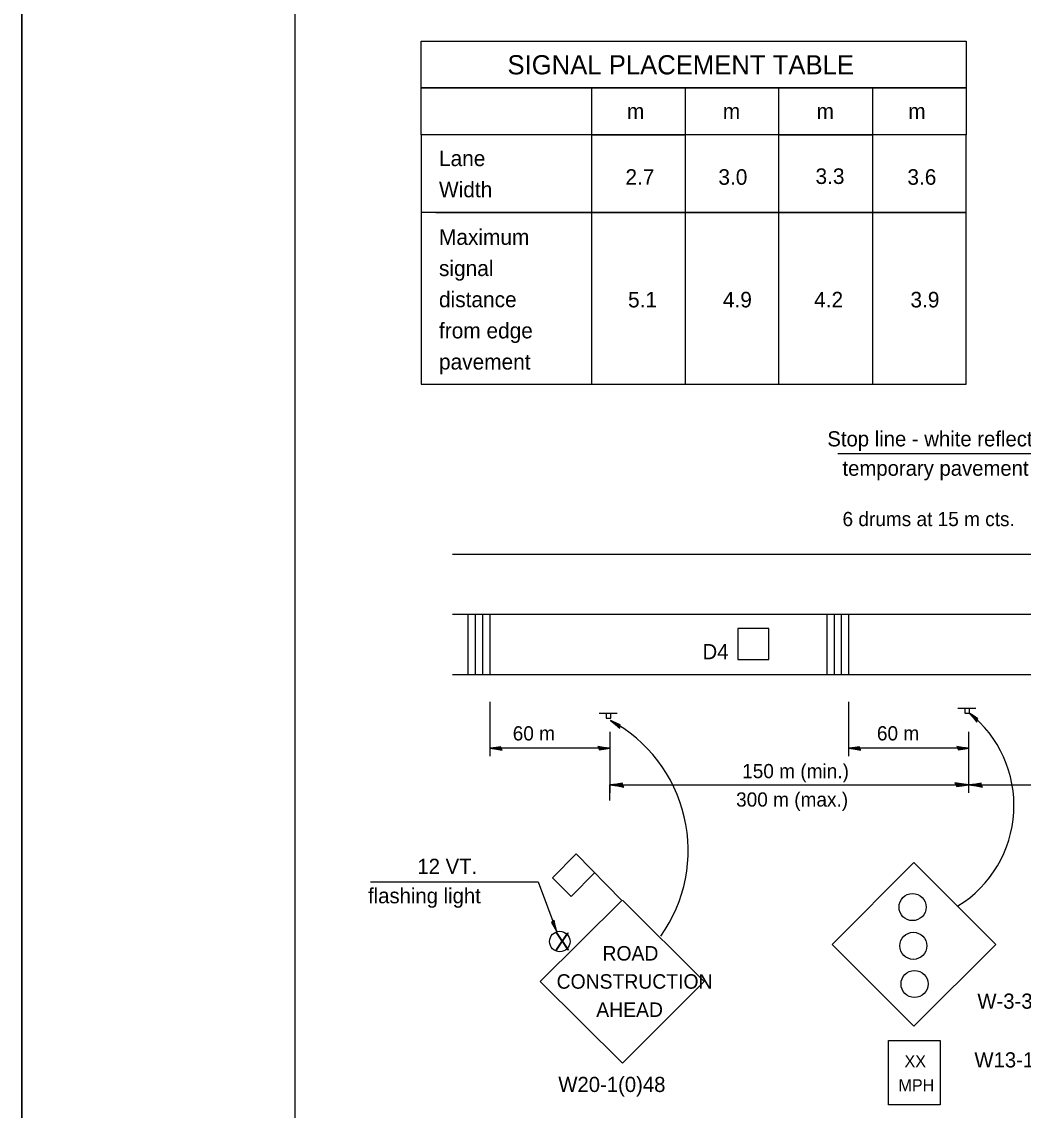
# Model space of a CAD drawing. Extents: x 52832 to 54215, y 64481 to 66497.
# Drawn here: x 52855.1 to 53001.6, y 65501.2 to 65660.5 of the extents above; entities that cross this region are included whole.
import ezdxf

# ---------------------------------------------------------------- set-up
doc = ezdxf.new("R2010")
doc.units = 0
for name, color, linetype in [('Alignment_EX_20 Baseline', 7, 'Continuous'), ('Design_EX_Roadway Dimensions', 7, 'Continuous'), ('Design_PR_EOP', 7, 'Continuous'), ('Level 48', 7, 'Continuous'), ('Sheets_50 Reference Boundary', 7, 'Continuous'), ('Sheets_General Details', 7, 'Continuous'), ('Sheets_Printer Plotting Border', 7, 'Continuous'), ('Stage_Construction Traffic Control', 7, 'Continuous'), ('Topo_Advertising Sign', 7, 'Continuous')]:
    doc.layers.add(name, color=color, linetype=linetype)

msp = doc.modelspace()

# ---------------------------------------------------------------- linework, layer by layer
at = {"layer": 'Alignment_EX_20 Baseline'}
msp.add_line((52918.09, 65573.74), (53109.23, 65573.74), dxfattribs=at)
at = {"layer": 'Design_EX_Roadway Dimensions'}
for p, q in [((53036.81, 65597.23), (52974.46, 65597.23)), ((52923.58, 65552.96), (52923.58, 65560.93)), ((52976.07, 65552.96), (52976.07, 65560.93)), ((52941.13, 65556.55), (52941.13, 65547.6)), ((52993.62, 65547.6), (52993.62, 65556.55)), ((52941.13, 65554.12), (52923.58, 65554.12)), ((52993.62, 65554.12), (52976.07, 65554.12)), ((52941.13, 65546.49), (52941.13, 65548.76)), ((52941.13, 65548.76), (53059.51, 65548.76))]:
    msp.add_line(p, q, dxfattribs=at)
for points in [[(52925.2, 65554.1), (52925.14, 65554.34), (52924.46, 65554.23), (52923.58, 65554.12), (52924.52, 65553.99), (52925.34, 65553.85), (52925.2, 65554.1), (52925.13, 65554.26), (52924.17, 65554.12), (52925.22, 65553.93), (52925.06, 65554.14), (52924.62, 65554.11), (52925.04, 65554.05)], [(52939.51, 65554.14), (52939.56, 65553.9), (52940.25, 65554.01), (52941.13, 65554.12), (52940.19, 65554.25), (52939.37, 65554.39), (52939.51, 65554.14), (52939.58, 65553.98), (52940.54, 65554.12), (52939.49, 65554.3), (52939.65, 65554.1), (52940.09, 65554.13), (52939.67, 65554.19)], [(52977.69, 65554.1), (52977.64, 65554.34), (52976.95, 65554.23), (52976.07, 65554.12), (52977.01, 65553.99), (52977.84, 65553.85), (52977.69, 65554.1), (52977.62, 65554.26), (52976.67, 65554.12), (52977.71, 65553.93), (52977.56, 65554.14), (52977.12, 65554.11), (52977.54, 65554.05)], [(52992.01, 65554.14), (52992.06, 65553.9), (52992.74, 65554.01), (52993.62, 65554.12), (52992.68, 65554.25), (52991.86, 65554.39), (52992.01, 65554.14), (52992.08, 65553.98), (52993.03, 65554.12), (52991.99, 65554.3), (52992.14, 65554.1), (52992.58, 65554.13), (52992.16, 65554.19)], [(52942.99, 65548.74), (52942.92, 65549.01), (52942.14, 65548.89), (52941.13, 65548.76), (52942.21, 65548.61), (52943.15, 65548.45), (52942.99, 65548.74), (52942.9, 65548.92), (52941.81, 65548.76), (52943.01, 65548.55), (52942.83, 65548.78), (52942.33, 65548.75), (52942.81, 65548.68)], [(52991.77, 65548.79), (52991.83, 65548.51), (52992.62, 65548.63), (52993.62, 65548.76), (52992.55, 65548.91), (52991.6, 65549.07), (52991.77, 65548.79), (52991.85, 65548.61), (52992.95, 65548.76), (52991.75, 65548.97), (52991.93, 65548.74), (52992.43, 65548.77), (52991.95, 65548.84)], [(52995.48, 65548.74), (52995.42, 65549.01), (52994.64, 65548.89), (52993.62, 65548.76), (52994.7, 65548.61), (52995.65, 65548.45), (52995.48, 65548.74), (52995.4, 65548.92), (52994.3, 65548.76), (52995.5, 65548.55), (52995.32, 65548.78), (52994.82, 65548.75), (52995.3, 65548.68)], [(52995.48, 65548.74), (52995.42, 65549.01), (52994.64, 65548.89), (52993.62, 65548.76), (52994.7, 65548.61), (52995.65, 65548.45), (52995.48, 65548.74), (52995.4, 65548.92), (52994.3, 65548.76), (52995.5, 65548.55), (52995.32, 65548.78), (52994.82, 65548.75), (52995.3, 65548.68)]]:
    msp.add_lwpolyline(points, dxfattribs=at)
at = {"layer": 'Design_PR_EOP'}
for p, q in [((52918.09, 65582.56), (53431, 65582.56)), ((52918.09, 65564.91), (53431, 65564.91))]:
    msp.add_line(p, q, dxfattribs=at)
at = {"layer": 'Level 48'}
msp.add_lwpolyline([(52855.07, 65784.88), (53535.07, 65784.88), (53535.07, 65344.88), (52855.07, 65344.88)], close=True, dxfattribs=at)
at = {"layer": 'Sheets_50 Reference Boundary'}
msp.add_lwpolyline([(52895.07, 65774.88), (53525.07, 65774.88), (53525.07, 65374.88), (52895.07, 65374.88)], close=True, dxfattribs=at)
at = {"layer": 'Sheets_General Details'}
for p, q in [((52855.07, 65784.88), (52855.07, 65344.88)), ((52938.47, 65632.53), (52938.47, 65650.78)), ((52952.15, 65650.78), (52952.15, 65632.53)), ((52965.84, 65632.53), (52965.84, 65650.78)), ((52979.53, 65650.78), (52979.53, 65632.53)), ((52993.22, 65643.93), (52913.48, 65643.93)), ((52913.48, 65643.93), (52913.48, 65632.53)), ((52938.47, 65643.93), (52952.15, 65643.93)), ((52965.84, 65643.93), (52979.53, 65643.93)), ((52993.22, 65632.53), (52993.22, 65643.93)), ((52993.22, 65632.53), (52993.22, 65643.93)), ((52993.22, 65632.53), (52913.48, 65632.53)), ((52913.48, 65632.53), (52913.48, 65607.43)), ((52915.65, 65632.53), (52993.22, 65632.53)), ((52915.65, 65632.53), (52938.47, 65632.53)), ((52938.47, 65607.43), (52938.47, 65632.53)), ((52938.47, 65632.53), (52952.15, 65632.53)), ((52952.15, 65632.53), (52952.15, 65607.43)), ((52952.15, 65632.53), (52965.84, 65632.53)), ((52965.84, 65607.43), (52965.84, 65632.53)), ((52965.84, 65632.53), (52979.53, 65632.53)), ((52979.53, 65632.53), (52979.53, 65607.43)), ((52979.53, 65632.53), (52993.22, 65632.53)), ((52993.22, 65607.43), (52993.22, 65632.53)), ((52993.22, 65607.43), (52993.22, 65632.53)), ((52913.48, 65607.43), (52993.22, 65607.43)), ((52915.65, 65607.43), (52938.47, 65607.43)), ((52952.15, 65607.43), (52965.84, 65607.43)), ((52979.53, 65607.43), (52993.22, 65607.43))]:
    msp.add_line(p, q, dxfattribs=at)
for points in [[(52895.07, 65774.88), (53525.07, 65774.88), (53525.07, 65354.88), (52895.07, 65354.88)], [(52913.48, 65650.78), (52913.48, 65657.62), (52993.22, 65657.62), (52993.22, 65650.78)], [(52913.48, 65643.93), (52913.48, 65650.78), (52993.22, 65650.78), (52993.22, 65643.93)]]:
    msp.add_lwpolyline(points, close=True, dxfattribs=at)
at = {"layer": 'Sheets_Printer Plotting Border'}
msp.add_lwpolyline([(52855.07, 65344.88), (53535.07, 65344.88), (53535.07, 65784.88), (52855.07, 65784.88)], close=True, dxfattribs=at)
at = {"layer": 'Stage_Construction Traffic Control'}
for p, q in [((52920.4, 65564.93), (52920.4, 65573.74)), ((52921.46, 65564.93), (52921.46, 65573.74)), ((52922.52, 65564.93), (52922.52, 65573.74)), ((52923.58, 65564.93), (52923.58, 65573.74)), ((52972.9, 65564.93), (52972.9, 65573.74)), ((52973.96, 65564.93), (52973.96, 65573.74)), ((52975.01, 65564.93), (52975.01, 65573.74)), ((52976.07, 65564.93), (52976.07, 65573.74)), ((52906.07, 65534.59), (52930.61, 65534.59)), ((52930.61, 65534.59), (52933.33, 65527.25))]:
    msp.add_line(p, q, dxfattribs=at)
for points in [[(52959.83, 65571.65), (52959.83, 65567.13), (52964.35, 65567.13), (52964.35, 65571.64)], [(52973.62, 65525.43), (52985.6, 65537.41), (52997.58, 65525.43), (52985.6, 65513.45)], [(52989.44, 65511.37), (52989.44, 65501.93), (52981.89, 65501.93), (52981.89, 65511.37)]]:
    msp.add_lwpolyline(points, close=True, dxfattribs=at)
for points in [[(52942.56, 65557.34), (52942.64, 65557.58), (52942, 65557.84), (52941.19, 65558.2), (52941.93, 65557.6), (52942.56, 65557.05), (52942.56, 65557.34), (52942.58, 65557.52), (52941.69, 65557.9), (52942.49, 65557.2), (52942.47, 65557.45), (52942.08, 65557.66), (52942.4, 65557.38)], [(52994.86, 65558.24), (52994.97, 65558.46), (52994.39, 65558.83), (52993.65, 65559.32), (52994.28, 65558.61), (52994.8, 65557.96), (52994.86, 65558.24), (52994.91, 65558.41), (52994.1, 65558.93), (52994.76, 65558.11), (52994.78, 65558.36), (52994.43, 65558.63), (52994.71, 65558.31)], [(52938.92, 65535.96), (52935.45, 65532.43), (52932.71, 65535.18), (52936.2, 65538.67), (52942.88, 65531.83)], [(52942.81, 65531.82), (52930.93, 65519.97), (52942.94, 65508.02), (52954.89, 65519.97), (52942.96, 65531.91)], [(52932.79, 65528.77), (52932.58, 65528.64), (52932.92, 65528.03), (52933.33, 65527.25), (52933.12, 65528.17), (52932.97, 65528.99), (52932.79, 65528.77), (52932.66, 65528.65), (52933.12, 65527.8), (52932.93, 65528.84), (52932.79, 65528.63), (52932.97, 65528.23), (52932.89, 65528.64)]]:
    msp.add_lwpolyline(points, dxfattribs=at)
for centre, radius in [((52985.4, 65530.88), 1.98), ((52933.79, 65525.84), 1.5), ((52985.52, 65525.21), 1.98), ((52985.69, 65519.63), 1.98)]:
    msp.add_circle(centre, radius, dxfattribs=at)
for centre, radius, start, end in [((52930.98, 65539.18), 21.59, 324.5102, 61.7763), ((52982.96, 65545.75), 17.28, 301.727, 51.7872)]:
    msp.add_arc(centre, radius, start, end, dxfattribs=at)
at = {"layer": 'Topo_Advertising Sign'}
for p, q in [((52994.65, 65559.94), (52992.01, 65559.94)), ((52942.19, 65559.21), (52939.55, 65559.21))]:
    msp.add_line(p, q, dxfattribs=at)
for points in [[(52993.71, 65559.28), (52993.71, 65559.94), (52993.05, 65559.94), (52993.05, 65559.28)], [(52941.25, 65558.55), (52941.25, 65559.21), (52940.58, 65559.21), (52940.58, 65558.55)]]:
    msp.add_lwpolyline(points, close=True, dxfattribs=at)

# ---------------------------------------------------------------- texts
at = {"layer": 'Design_EX_Roadway Dimensions'}
for s, height, p in [('Stop line - white reflectorized', 2.2197, (52972.93, 65598.31)), ('temporary pavement marking', 2.2197, (52975.15, 65594.01)), ('6 drums at 15 m cts.', 2.081, (52975.15, 65586.64)), ('60 m', 2.081, (52926.9, 65555.27)), ('60 m', 2.081, (52980.18, 65555.28)), ('150 m (min.)', 2.081, (52960.47, 65549.75)), ('300 m (max.)', 2.081, (52959.58, 65545.59))]:
    msp.add_text(s, height=height, dxfattribs=at).set_placement(p)
at = {"layer": 'Sheets_General Details'}
for s, height, p in [('SIGNAL PLACEMENT TABLE', 2.8079, (52926.13, 65652.76)), ('m', 2.28, (52943.61, 65646.22)), ('m', 2.28, (52957.64, 65646.22)), ('m', 2.28, (52971.36, 65646.22)), ('m', 2.28, (52984.77, 65646.22)), ('Lane', 2.281, (52916.11, 65639.33)), ('2.7', 2.281, (52943.39, 65636.6)), ('3.0', 2.281, (52956.99, 65636.6)), ('3.3', 2.281, (52971.2, 65636.72)), ('3.6', 2.281, (52984.64, 65636.6)), ('Width', 2.281, (52916.11, 65634.77)), ('Maximum', 2.281, (52916.11, 65627.81)), ('signal', 2.281, (52916.11, 65623.24)), ('distance', 2.281, (52916.11, 65618.68)), ('5.1', 2.281, (52943.77, 65618.65)), ('4.9', 2.281, (52957.65, 65618.65)), ('4.2', 2.281, (52971, 65618.65)), ('3.9', 2.281, (52985.09, 65618.65)), ('from edge', 2.281, (52916.11, 65614.12)), ('pavement', 2.281, (52916.11, 65609.56))]:
    msp.add_text(s, height=height, dxfattribs=at).set_placement(p)
at = {"layer": 'Stage_Construction Traffic Control'}
for s, height, p in [('D4', 2.22, (52954.67, 65567.16)), ('12 VT.', 2.22, (52912.95, 65535.74)), ('flashing light', 2.2197, (52905.73, 65531.44)), ('X', 2.57, (52932.99, 65524.56)), ('ROAD', 2.118, (52940.03, 65523.06)), ('CONSTRUCTION', 2.1178, (52933.32, 65518.94)), ('AHEAD', 2.118, (52939.12, 65514.81)), ('W-3-3(0)48', 2.22, (52994.88, 65516.01)), ('XX', 1.764, (52984.22, 65507.44)), ('W13-1(0)-24', 2.2197, (52994.45, 65507.41)), ('W20-1(0)48', 2.22, (52933.57, 65503.82)), ('MPH', 1.764, (52983.34, 65503.92))]:
    msp.add_text(s, height=height, dxfattribs=at).set_placement(p)

doc.saveas('drawing.dxf')
